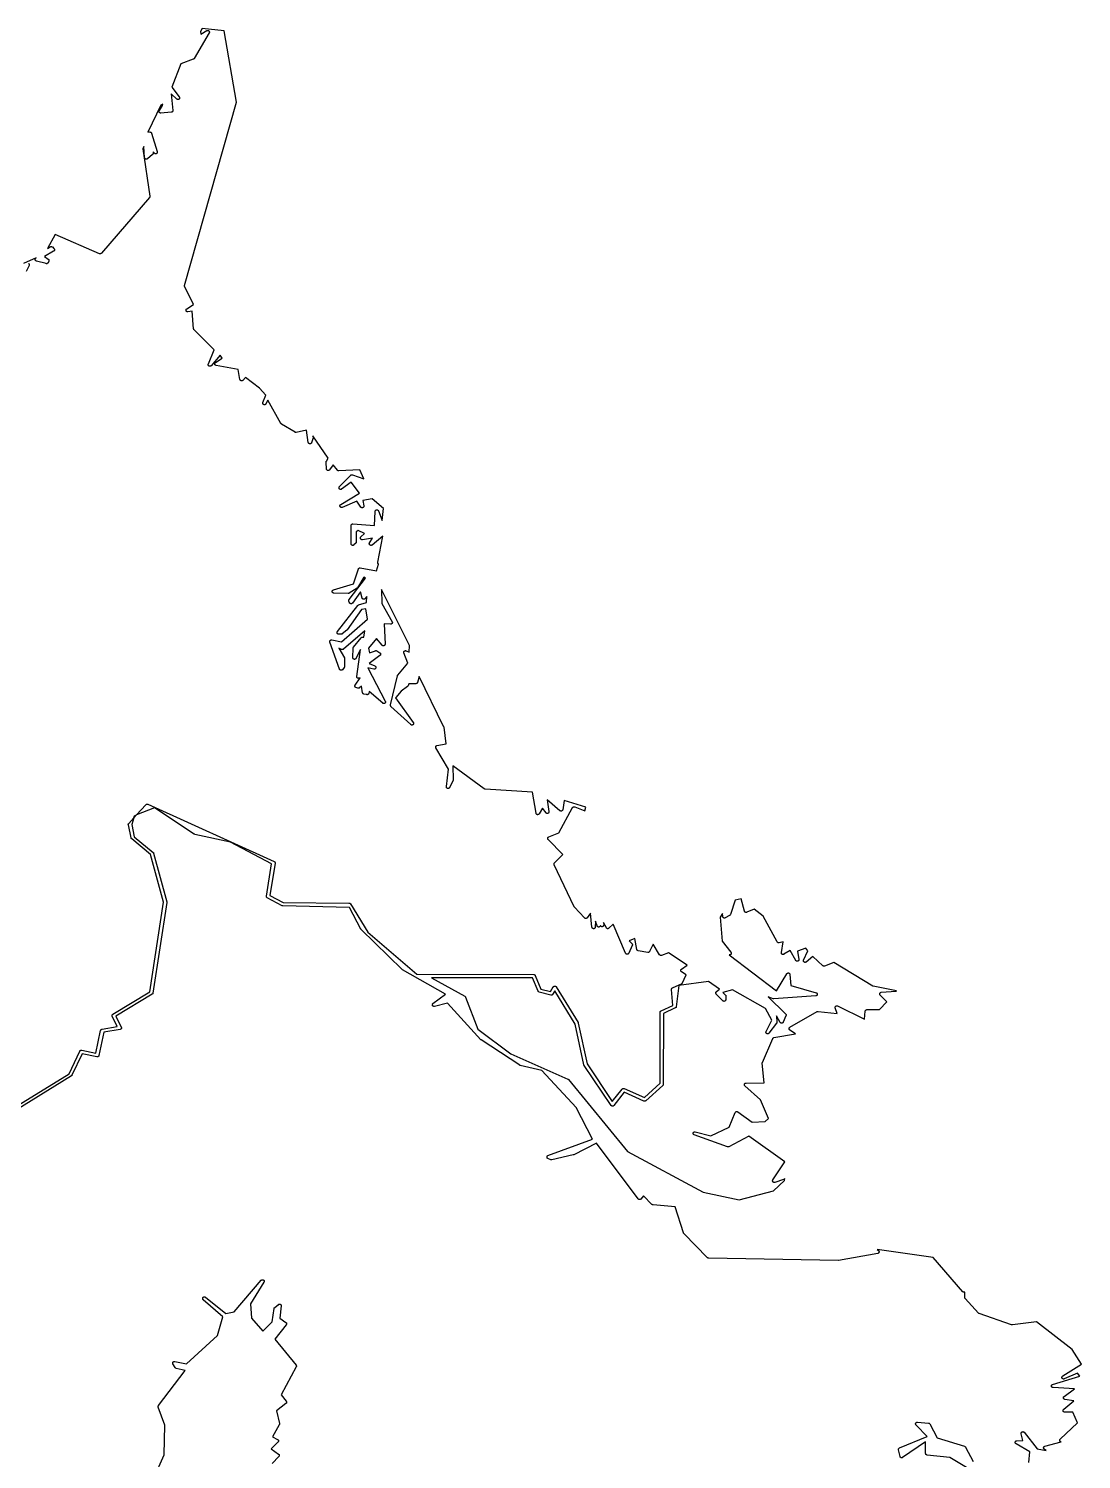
# Model space of a CAD drawing. Header units: metres. Extents: x 12 to 388, y 12 to 220.
# Drawn here: x 110.08 to 141.84, y 69.06 to 112.2 of the extents above; entities that cross this region are included whole.
import ezdxf

# ---------------------------------------------------------------- set-up
doc = ezdxf.new("R2010")
doc.units = ezdxf.units.M

msp = doc.modelspace()

# ---------------------------------------------------------------- linework, layer by layer
for points in [[(107.69, 78.46), (111.31, 80.69), (111.63, 81.37), (111.63, 81.38), (111.64, 81.39), (111.65, 81.39), (111.65, 81.4), (111.66, 81.4), (111.67, 81.4), (111.68, 81.4), (111.69, 81.4), (112.11, 81.31), (112.25, 81.99), (112.26, 82), (112.26, 82.01), (112.27, 82.01), (112.27, 82.02), (112.28, 82.02), (112.28, 82.03), (112.29, 82.03), (112.3, 82.03), (112.75, 82.11), (112.6, 82.42), (112.6, 82.43), (112.6, 82.44), (112.6, 82.45), (112.6, 82.46), (112.61, 82.47), (112.62, 82.48), (113.74, 83.16), (114.15, 85.86), (113.76, 87.3), (113.2, 87.77), (113.19, 87.77), (113.19, 87.78), (113.18, 87.78), (113.18, 87.79), (113.18, 87.8), (113.1, 88.19), (113.09, 88.19), (113.09, 88.2), (113.1, 88.21), (113.1, 88.22), (113.1, 88.23), (113.11, 88.23), (113.26, 88.4), (113.28, 88.46), (113.34, 88.49), (113.62, 88.8), (113.63, 88.81), (113.64, 88.82), (113.65, 88.82), (113.66, 88.82), (113.67, 88.82), (113.68, 88.82), (117.49, 87.09), (117.5, 87.09), (117.5, 87.08), (117.51, 87.08), (117.51, 87.07), (117.52, 87.06), (117.52, 87.05), (117.52, 87.04), (117.36, 86.06), (117.76, 85.85), (119.74, 85.83), (119.75, 85.83), (119.76, 85.83), (119.77, 85.83), (119.78, 85.82), (119.78, 85.81), (119.79, 85.81), (120.32, 84.96), (121.79, 83.69), (125.32, 83.68), (125.33, 83.68), (125.34, 83.68), (125.34, 83.67), (125.35, 83.67), (125.36, 83.66), (125.36, 83.65), (125.53, 83.24), (125.83, 83.17), (125.91, 83.31), (125.92, 83.31), (125.92, 83.32), (125.93, 83.32), (125.93, 83.33), (125.94, 83.33), (125.95, 83.33), (125.96, 83.33), (125.97, 83.33), (125.98, 83.33), (125.99, 83.33), (125.99, 83.32), (126, 83.31), (126.66, 82.23), (126.66, 82.22), (126.66, 82.21), (126.93, 80.99), (127.69, 79.85), (127.99, 80.22), (128, 80.23), (128.01, 80.24), (128.02, 80.24), (128.03, 80.24), (128.04, 80.24), (128.05, 80.24), (128.66, 79.97), (129.13, 80.4), (129.13, 82.53), (129.13, 82.54), (129.13, 82.55), (129.13, 82.56), (129.14, 82.56), (129.14, 82.57), (129.15, 82.57), (129.15, 82.58), (129.16, 82.58), (129.52, 82.75), (129.48, 83.23), (129.48, 83.24), (129.48, 83.25), (129.49, 83.26), (129.49, 83.27), (129.5, 83.27), (129.5, 83.28), (129.51, 83.28), (129.8, 83.41), (129.92, 83.67), (129.78, 83.76), (129.77, 83.77), (129.77, 83.78), (129.76, 83.78), (129.76, 83.79), (129.76, 83.8), (129.76, 83.81), (129.76, 83.82), (129.77, 83.82), (129.77, 83.83), (129.77, 83.84), (129.78, 83.84), (129.95, 83.96), (129.39, 84.33), (129.17, 84.25), (129.16, 84.25), (129.15, 84.25), (129.14, 84.25), (129.13, 84.26), (129.12, 84.26), (129.12, 84.27), (129.11, 84.27), (128.92, 84.59), (128.81, 84.37), (128.81, 84.36), (128.8, 84.36), (128.8, 84.35), (128.79, 84.35), (128.78, 84.34), (128.77, 84.34), (128.76, 84.34), (128.47, 84.39), (128.46, 84.39), (128.46, 84.4), (128.45, 84.4), (128.44, 84.4), (128.44, 84.41), (128.44, 84.42), (128.43, 84.42), (128.43, 84.43), (128.37, 84.77), (128.2, 84.7), (128.29, 84.6), (128.29, 84.59), (128.3, 84.58), (128.3, 84.57), (128.3, 84.56), (128.29, 84.55), (128.19, 84.32), (128.18, 84.31), (128.18, 84.3), (128.17, 84.3), (128.17, 84.29), (128.16, 84.29), (128.15, 84.29), (128.14, 84.29), (128.13, 84.29), (128.12, 84.29), (128.11, 84.29), (128.11, 84.3), (128.1, 84.3), (128.1, 84.31), (128.09, 84.32), (127.72, 85.2), (127.59, 85.08), (127.58, 85.07), (127.57, 85.07), (127.57, 85.06), (127.56, 85.06), (127.55, 85.06), (127.54, 85.06), (127.53, 85.07), (127.52, 85.07), (127.52, 85.08), (127.51, 85.08), (127.51, 85.09), (127.42, 85.25), (127.43, 85.18), (127.43, 85.17), (127.42, 85.16), (127.42, 85.15), (127.42, 85.14), (127.41, 85.14), (127.41, 85.13), (127.4, 85.13), (127.39, 85.13), (127.38, 85.12), (127.37, 85.12), (127.36, 85.12), (127.36, 85.13), (127.35, 85.13), (127.34, 85.14), (127.33, 85.15), (127.32, 85.15), (127.32, 85.14), (127.31, 85.13), (127.3, 85.12), (127.29, 85.12), (127.29, 85.11), (127.28, 85.11), (127.27, 85.11), (127.26, 85.12), (127.25, 85.12), (127.24, 85.12), (127.24, 85.13), (127.23, 85.14), (127.23, 85.15), (127.18, 85.29), (127.17, 85.11), (127.17, 85.1), (127.17, 85.09), (127.16, 85.08), (127.15, 85.07), (127.14, 85.07), (127.13, 85.06), (127.12, 85.06), (127.11, 85.06), (127.11, 85.07), (127.1, 85.07), (127.09, 85.07), (127.09, 85.08), (127.08, 85.09), (127.08, 85.1), (127.07, 85.11), (127.03, 85.53), (126.93, 85.39), (126.92, 85.38), (126.91, 85.38), (126.91, 85.37), (126.9, 85.37), (126.89, 85.37), (126.88, 85.37), (126.87, 85.37), (126.86, 85.38), (126.85, 85.39), (126.55, 85.71), (126.55, 85.72), (126.54, 85.72), (125.94, 86.99), (125.94, 87), (125.94, 87.01), (125.94, 87.02), (125.94, 87.03), (125.94, 87.04), (125.95, 87.04), (125.95, 87.05), (126.2, 87.3), (125.76, 87.75), (125.75, 87.75), (125.75, 87.76), (125.75, 87.77), (125.75, 87.78), (125.75, 87.79), (125.75, 87.8), (125.75, 87.81), (125.76, 87.81), (125.76, 87.82), (125.77, 87.82), (125.77, 87.83), (125.78, 87.83), (126.08, 87.95), (126.49, 88.72), (126.5, 88.72), (126.5, 88.73), (126.51, 88.73), (126.51, 88.74), (126.52, 88.74), (126.53, 88.74), (126.54, 88.74), (126.55, 88.74), (126.56, 88.74), (126.86, 88.61), (126.89, 88.73), (126.24, 88.93), (126.2, 88.64), (126.19, 88.63), (126.19, 88.62), (126.18, 88.62), (126.18, 88.61), (126.17, 88.61), (126.16, 88.6), (126.15, 88.6), (126.14, 88.6), (126.13, 88.6), (126.13, 88.61), (126.12, 88.61), (126.11, 88.61), (125.72, 88.95), (125.78, 88.59), (125.78, 88.58), (125.78, 88.57), (125.78, 88.56), (125.77, 88.56), (125.77, 88.55), (125.77, 88.54), (125.76, 88.54), (125.75, 88.53), (125.74, 88.53), (125.73, 88.53), (125.72, 88.53), (125.71, 88.53), (125.7, 88.53), (125.7, 88.54), (125.69, 88.54), (125.69, 88.55), (125.58, 88.7), (125.48, 88.52), (125.47, 88.51), (125.46, 88.5), (125.45, 88.5), (125.44, 88.5), (125.44, 88.49), (125.43, 88.49), (125.42, 88.5), (125.41, 88.5), (125.4, 88.51), (125.39, 88.52), (125.39, 88.53), (125.39, 88.54), (125.28, 89.18), (123.85, 89.27), (123.84, 89.27), (123.83, 89.27), (123.83, 89.28), (123.82, 89.28), (122.88, 89.97), (122.89, 89.55), (122.89, 89.54), (122.89, 89.53), (122.78, 89.32), (122.78, 89.31), (122.77, 89.31), (122.77, 89.3), (122.76, 89.3), (122.76, 89.29), (122.75, 89.29), (122.74, 89.29), (122.73, 89.29), (122.72, 89.29), (122.71, 89.3), (122.7, 89.3), (122.7, 89.31), (122.69, 89.31), (122.69, 89.32), (122.69, 89.33), (122.69, 89.34), (122.69, 89.35), (122.75, 89.87), (122.37, 90.51), (122.37, 90.52), (122.37, 90.53), (122.37, 90.54), (122.37, 90.55), (122.37, 90.56), (122.38, 90.56), (122.38, 90.57), (122.39, 90.57), (122.39, 90.58), (122.4, 90.58), (122.68, 90.64), (122.62, 91.14), (122.61, 91.15), (122.61, 91.16), (122.6, 91.16), (121.86, 92.67), (121.81, 92.48), (121.81, 92.47), (121.8, 92.46), (121.79, 92.45), (121.78, 92.45), (121.77, 92.45), (121.77, 92.44), (121.55, 92.44), (121.53, 92.38), (121.52, 92.37), (121.51, 92.36), (121.32, 92.22), (121.16, 92.03), (121.15, 92.02), (121.68, 91.28), (121.69, 91.28), (121.69, 91.27), (121.69, 91.26), (121.69, 91.25), (121.69, 91.24), (121.69, 91.23), (121.68, 91.23), (121.68, 91.22), (121.68, 91.21), (121.67, 91.21), (121.66, 91.21), (121.65, 91.2), (121.64, 91.2), (121.63, 91.2), (121.62, 91.21), (121.61, 91.21), (121.61, 91.22), (121.01, 91.76), (121.01, 91.77), (121, 91.78), (121, 91.79), (121, 91.8), (121, 91.81), (121.21, 92.69), (121.21, 92.7), (121.21, 92.71), (121.22, 92.71), (121.52, 93.07), (121.4, 93.38), (121.4, 93.39), (121.4, 93.4), (121.4, 93.41), (121.4, 93.42), (121.41, 93.42), (121.41, 93.43), (121.42, 93.43), (121.42, 93.44), (121.43, 93.44), (121.44, 93.44), (121.44, 93.45), (121.45, 93.45), (121.46, 93.44), (121.47, 93.44), (121.56, 93.4), (121.57, 93.6), (120.73, 95.29), (120.74, 94.87), (121.05, 94.31), (121.05, 94.3), (121.06, 94.3), (121.06, 94.29), (121.05, 94.28), (121.05, 94.27), (121.05, 94.26), (121.04, 94.26), (121.04, 94.25), (121.03, 94.25), (121.02, 94.24), (121.01, 94.24), (121, 94.24), (120.81, 94.25), (120.84, 93.64), (120.84, 93.63), (120.83, 93.63), (120.83, 93.62), (120.83, 93.61), (120.82, 93.61), (120.82, 93.6), (120.81, 93.6), (120.81, 93.59), (120.8, 93.59), (120.79, 93.59), (120.78, 93.59), (120.77, 93.59), (120.76, 93.59), (120.76, 93.6), (120.75, 93.6), (120.75, 93.61), (120.58, 93.81), (120.34, 93.52), (120.37, 93.38), (120.55, 93.44), (120.55, 93.45), (120.56, 93.45), (120.57, 93.45), (120.58, 93.45), (120.58, 93.44), (120.59, 93.44), (120.68, 93.38), (120.69, 93.38), (120.69, 93.37), (120.7, 93.37), (120.7, 93.36), (120.7, 93.35), (120.7, 93.34), (120.7, 93.33), (120.7, 93.32), (120.7, 93.31), (120.69, 93.31), (120.69, 93.3), (120.68, 93.3), (120.36, 93.06), (120.53, 92.99), (120.54, 92.98), (120.55, 92.98), (120.55, 92.97), (120.56, 92.96), (120.56, 92.95), (120.56, 92.94), (120.56, 92.93), (120.56, 92.92), (120.55, 92.91), (120.54, 92.9), (120.53, 92.89), (120.52, 92.89), (120.51, 92.89), (120.5, 92.89), (120.32, 92.93), (120.84, 91.92), (120.84, 91.91), (120.85, 91.91), (120.85, 91.9), (120.85, 91.89), (120.85, 91.88), (120.84, 91.88), (120.84, 91.87), (120.84, 91.86), (120.83, 91.86), (120.82, 91.85), (120.81, 91.85), (120.8, 91.85), (120.79, 91.85), (120.78, 91.85), (120.77, 91.85), (120.77, 91.86), (120.36, 92.21), (120.35, 92.15), (120.34, 92.15), (120.34, 92.14), (120.34, 92.13), (120.33, 92.13), (120.33, 92.12), (120.32, 92.12), (120.31, 92.12), (120.3, 92.11), (120.29, 92.11), (120.29, 92.12), (120.19, 92.13), (120.18, 92.13), (120.18, 92.14), (120.17, 92.14), (120.17, 92.15), (120.16, 92.15), (120.16, 92.16), (120.15, 92.17), (120.12, 92.37), (120.06, 92.32), (120.05, 92.31), (120.04, 92.31), (120.03, 92.31), (120.02, 92.31), (120.01, 92.31), (119.95, 92.33), (119.94, 92.33), (119.94, 92.34), (119.93, 92.34), (119.93, 92.35), (119.93, 92.36), (119.92, 92.36), (119.92, 92.37), (119.92, 92.38), (119.92, 92.39), (119.93, 92.4), (120.08, 92.63), (120.04, 92.62), (120.04, 92.61), (120.03, 92.61), (120.02, 92.61), (120.01, 92.62), (120, 92.62), (119.99, 92.63), (119.98, 92.64), (119.98, 92.65), (119.98, 92.66), (119.98, 92.67), (120.09, 93.48), (119.95, 93.21), (119.95, 93.2), (119.94, 93.2), (119.94, 93.19), (119.93, 93.19), (119.92, 93.19), (119.92, 93.18), (119.91, 93.18), (119.9, 93.18), (119.9, 93.19), (119.89, 93.19), (119.88, 93.19), (119.88, 93.2), (119.87, 93.2), (119.87, 93.21), (119.86, 93.22), (119.86, 93.23), (119.86, 93.24), (119.87, 93.52), (119.87, 93.53), (119.87, 93.54), (119.88, 93.55), (120.11, 93.83), (120.12, 93.84), (120.13, 93.85), (120.14, 93.85), (120.15, 93.85), (120.16, 93.85), (120.19, 93.85), (120.22, 94.04), (119.58, 93.49), (119.57, 93.48), (119.56, 93.48), (119.55, 93.48), (119.54, 93.48), (119.53, 93.48), (119.52, 93.48), (119.44, 93.52), (119.61, 93.23), (119.61, 93.22), (119.61, 93.21), (119.61, 92.97), (119.61, 92.96), (119.61, 92.95), (119.6, 92.95), (119.6, 92.94), (119.55, 92.87), (119.54, 92.87), (119.54, 92.86), (119.53, 92.86), (119.52, 92.86), (119.51, 92.86), (119.5, 92.86), (119.49, 92.86), (119.48, 92.86), (119.48, 92.87), (119.47, 92.87), (119.47, 92.88), (119.46, 92.88), (119.46, 92.89), (119.17, 93.7), (119.17, 93.71), (119.17, 93.72), (119.17, 93.73), (119.17, 93.74), (119.18, 93.75), (119.19, 93.76), (119.2, 93.76), (119.2, 93.77), (119.21, 93.77), (119.22, 93.77), (119.23, 93.77), (119.52, 93.71), (120.31, 94.39), (120.26, 94.71), (120.12, 94.69), (119.69, 94.07), (119.68, 94.06), (119.54, 93.95), (119.54, 93.94), (119.53, 93.94), (119.52, 93.94), (119.51, 93.94), (119.44, 93.94), (119.43, 93.94), (119.42, 93.94), (119.41, 93.94), (119.41, 93.95), (119.4, 93.95), (119.4, 93.96), (119.39, 93.96), (119.39, 93.97), (119.39, 93.98), (119.39, 93.99), (119.39, 94), (119.39, 94.01), (119.4, 94.01), (119.4, 94.02), (120.01, 94.81), (120.01, 94.82), (120.02, 94.82), (120.03, 94.82), (120.03, 94.83), (120.28, 94.9), (120.29, 95.08), (120.22, 95.01), (120.22, 95), (120.21, 95), (120.2, 95), (120.19, 95), (120.18, 95), (120.17, 95), (120.16, 95), (120.16, 95.01), (120.15, 95.01), (120.15, 95.02), (120.14, 95.02), (120.14, 95.03), (120.09, 95.22), (119.85, 94.88), (119.84, 94.88), (119.84, 94.87), (119.83, 94.87), (119.82, 94.86), (119.81, 94.86), (119.8, 94.86), (119.79, 94.86), (119.79, 94.87), (119.78, 94.87), (119.77, 94.87), (119.77, 94.88), (119.76, 94.88), (119.76, 94.89), (119.74, 94.94), (119.74, 94.95), (119.74, 94.96), (119.74, 94.97), (119.74, 94.98), (119.75, 94.98), (119.75, 94.99), (120.25, 95.63), (120.19, 95.66), (120, 95.34), (119.99, 95.33), (119.75, 95.18), (119.74, 95.17), (119.73, 95.17), (119.72, 95.17), (119.29, 95.18), (119.28, 95.18), (119.27, 95.18), (119.27, 95.19), (119.26, 95.19), (119.26, 95.2), (119.25, 95.2), (119.25, 95.21), (119.24, 95.21), (119.24, 95.22), (119.24, 95.23), (119.24, 95.24), (119.24, 95.25), (119.25, 95.25), (119.25, 95.26), (119.26, 95.27), (119.27, 95.27), (119.27, 95.28), (119.28, 95.28), (119.88, 95.46), (120.03, 95.91), (120.03, 95.92), (120.04, 95.92), (120.04, 95.93), (120.05, 95.93), (120.06, 95.94), (120.07, 95.94), (120.08, 95.94), (120.58, 95.85), (120.64, 96.05), (120.64, 96.06), (120.63, 96.06), (120.63, 96.07), (120.62, 96.07), (120.62, 96.08), (120.62, 96.09), (120.62, 96.1), (120.62, 96.11), (120.77, 96.9), (120.45, 96.63), (120.44, 96.63), (120.43, 96.63), (120.43, 96.62), (120.42, 96.62), (120.41, 96.62), (120.4, 96.62), (120.4, 96.63), (120.39, 96.63), (120.38, 96.64), (120.37, 96.64), (120.37, 96.65), (120.37, 96.66), (120.37, 96.67), (120.36, 96.67), (120.36, 96.68), (120.37, 96.68), (120.37, 96.69), (120.37, 96.7), (120.46, 96.84), (120.15, 96.79), (120.14, 96.79), (120.13, 96.79), (120.12, 96.79), (120.12, 96.8), (120.11, 96.8), (120.1, 96.81), (120.09, 96.82), (120.09, 96.83), (120.09, 96.84), (120.09, 96.85), (120.09, 96.86), (120.09, 96.87), (120.1, 96.87), (120.1, 96.88), (120.21, 96.98), (120.02, 97.07), (119.96, 97.03), (119.96, 96.72), (119.96, 96.71), (119.96, 96.7), (119.95, 96.7), (119.95, 96.69), (119.89, 96.64), (119.89, 96.63), (119.88, 96.63), (119.87, 96.62), (119.86, 96.62), (119.85, 96.62), (119.84, 96.63), (119.83, 96.63), (119.82, 96.64), (119.82, 96.65), (119.81, 96.65), (119.81, 96.66), (119.81, 96.67), (119.81, 97.22), (119.81, 97.23), (119.81, 97.24), (119.82, 97.24), (119.82, 97.25), (119.83, 97.26), (119.84, 97.26), (119.84, 97.27), (119.85, 97.27), (119.86, 97.27), (120.52, 97.22), (120.54, 97.64), (120.54, 97.65), (120.54, 97.66), (120.55, 97.67), (120.56, 97.68), (120.57, 97.69), (120.58, 97.69), (120.59, 97.69), (120.6, 97.69), (120.61, 97.69), (120.62, 97.68), (120.63, 97.68), (120.63, 97.67), (120.63, 97.66), (120.64, 97.66), (120.75, 97.37), (120.79, 97.73), (120.45, 98.02), (120.16, 97.97), (120.19, 97.81), (120.19, 97.8), (120.19, 97.79), (120.19, 97.78), (120.18, 97.78), (120.18, 97.77), (120.17, 97.76), (120.16, 97.76), (120.16, 97.75), (120.15, 97.75), (120.14, 97.75), (120.13, 97.75), (120.12, 97.75), (120.12, 97.76), (120.11, 97.76), (120.1, 97.76), (120.1, 97.77), (119.98, 97.95), (119.54, 97.76), (119.53, 97.76), (119.52, 97.76), (119.51, 97.76), (119.5, 97.76), (119.5, 97.77), (119.49, 97.77), (119.49, 97.78), (119.48, 97.78), (119.48, 97.79), (119.47, 97.8), (119.47, 97.81), (119.47, 97.82), (119.48, 97.82), (119.48, 97.83), (119.48, 97.84), (119.49, 97.84), (119.49, 97.85), (119.5, 97.85), (120.06, 98.19), (119.81, 98.52), (119.52, 98.31), (119.51, 98.3), (119.5, 98.3), (119.49, 98.3), (119.48, 98.3), (119.47, 98.31), (119.46, 98.31), (119.46, 98.32), (119.45, 98.32), (119.45, 98.33), (119.45, 98.34), (119.45, 98.35), (119.45, 98.36), (119.45, 98.37), (119.45, 98.38), (119.46, 98.38), (119.46, 98.39), (119.8, 98.74), (119.8, 98.75), (119.81, 98.75), (119.82, 98.75), (119.83, 98.75), (119.84, 98.75), (119.85, 98.75), (120.19, 98.63), (120.07, 98.9), (119.44, 98.87), (119.43, 98.87), (119.42, 98.87), (119.41, 98.87), (119.41, 98.88), (119.4, 98.88), (119.4, 98.89), (119.27, 99.05), (119.16, 98.9), (119.16, 98.89), (119.15, 98.89), (119.14, 98.88), (119.13, 98.88), (119.12, 98.88), (119.11, 98.88), (119.1, 98.88), (119.09, 98.89), (119.08, 98.9), (119.08, 98.91), (119.07, 98.91), (119.07, 98.92), (119.06, 99.13), (119.06, 99.14), (119.06, 99.15), (119.06, 99.16), (119.07, 99.16), (119.12, 99.25), (118.66, 99.92), (118.67, 99.85), (118.66, 99.84), (118.66, 99.83), (118.62, 99.71), (118.62, 99.7), (118.61, 99.7), (118.61, 99.69), (118.6, 99.69), (118.59, 99.68), (118.58, 99.68), (118.57, 99.68), (118.56, 99.68), (118.55, 99.68), (118.55, 99.69), (118.54, 99.69), (118.54, 99.7), (118.53, 99.7), (118.53, 99.71), (118.52, 99.72), (118.47, 100.09), (118.15, 100.02), (118.14, 100.02), (118.13, 100.02), (118.12, 100.02), (118.12, 100.03), (117.71, 100.27), (117.71, 100.28), (117.7, 100.28), (117.7, 100.29), (117.69, 100.29), (117.3, 101), (117.24, 100.89), (117.24, 100.88), (117.23, 100.87), (117.22, 100.87), (117.22, 100.86), (117.21, 100.86), (117.2, 100.86), (117.19, 100.86), (117.18, 100.86), (117.18, 100.87), (117.17, 100.87), (117.16, 100.87), (117.16, 100.88), (117.16, 100.89), (117.15, 100.89), (117.15, 100.9), (117.15, 100.91), (117.15, 100.92), (117.15, 100.93), (117.24, 101.15), (117.05, 101.36), (116.63, 101.68), (116.54, 101.59), (116.53, 101.59), (116.53, 101.58), (116.52, 101.58), (116.51, 101.58), (116.5, 101.58), (116.49, 101.58), (116.48, 101.58), (116.48, 101.59), (116.47, 101.59), (116.46, 101.6), (116.46, 101.61), (116.45, 101.62), (116.4, 101.92), (115.74, 102.04), (115.73, 102.04), (115.73, 102.05), (115.72, 102.05), (115.71, 102.05), (115.71, 102.06), (115.7, 102.06), (115.7, 102.07), (115.7, 102.08), (115.7, 102.09), (115.7, 102.1), (115.7, 102.11), (115.7, 102.12), (115.71, 102.12), (115.71, 102.13), (115.72, 102.13), (115.92, 102.26), (115.86, 102.35), (115.59, 102.03), (115.58, 102.03), (115.58, 102.02), (115.57, 102.02), (115.56, 102.02), (115.55, 102.02), (115.54, 102.02), (115.53, 102.02), (115.52, 102.02), (115.52, 102.03), (115.51, 102.03), (115.51, 102.04), (115.51, 102.05), (115.5, 102.05), (115.5, 102.06), (115.5, 102.07), (115.5, 102.08), (115.51, 102.09), (115.68, 102.51), (115.08, 103.12), (115.07, 103.12), (115.07, 103.13), (115.07, 103.14), (115.06, 103.15), (115.02, 103.68), (114.89, 103.66), (114.88, 103.66), (114.87, 103.66), (114.86, 103.66), (114.86, 103.67), (114.85, 103.67), (114.85, 103.68), (114.84, 103.68), (114.84, 103.69), (114.84, 103.7), (114.84, 103.71), (114.84, 103.72), (114.84, 103.73), (114.84, 103.74), (114.85, 103.74), (114.85, 103.75), (114.86, 103.75), (115.06, 103.88), (114.8, 104.41), (114.8, 104.42), (114.79, 104.42), (114.79, 104.43), (114.79, 104.44), (114.79, 104.45), (116.35, 109.98), (115.98, 112.13), (115.32, 112.2), (115.27, 112.11), (115.28, 112.04), (115.28, 112.03), (115.46, 112.14), (115.47, 112.14), (115.48, 112.14), (115.49, 112.14), (115.5, 112.14), (115.51, 112.14), (115.52, 112.13), (115.53, 112.12), (115.53, 112.11), (115.54, 112.1), (115.54, 112.09), (115.54, 112.08), (115.53, 112.08), (115.53, 112.07), (115.08, 111.3), (115.08, 111.29), (115.07, 111.29), (115.07, 111.28), (115.06, 111.28), (115.05, 111.28), (114.67, 111.14), (114.4, 110.43), (114.62, 110.14), (114.63, 110.13), (114.63, 110.12), (114.63, 110.11), (114.63, 110.1), (114.63, 110.09), (114.63, 110.08), (114.62, 110.07), (114.61, 110.07), (114.61, 110.06), (114.6, 110.06), (114.59, 110.06), (114.58, 110.06), (114.57, 110.06), (114.56, 110.06), (114.56, 110.07), (114.55, 110.07), (114.38, 110.23), (114.43, 109.73), (114.43, 109.72), (114.43, 109.71), (114.42, 109.71), (114.42, 109.7), (114.42, 109.69), (114.41, 109.69), (114.41, 109.68), (114.4, 109.68), (114.39, 109.68), (114.38, 109.68), (114.07, 109.65), (114.06, 109.65), (114.05, 109.65), (114.05, 109.66), (114.04, 109.66), (114.03, 109.66), (114.03, 109.67), (114.03, 109.68), (114.02, 109.68), (114.02, 109.69), (114.02, 109.7), (114.02, 109.71), (114.02, 109.72), (114.03, 109.72), (114.03, 109.73), (114.12, 109.88), (114.13, 109.92), (114.07, 109.89), (113.68, 109.08), (113.73, 109.09), (113.74, 109.09), (113.75, 109.09), (113.75, 109.08), (113.76, 109.08), (113.77, 109.08), (113.78, 109.07), (113.78, 109.06), (113.79, 109.06), (113.79, 109.05), (113.96, 108.49), (113.96, 108.48), (113.96, 108.47), (113.96, 108.46), (113.96, 108.45), (113.96, 108.44), (113.95, 108.44), (113.95, 108.43), (113.94, 108.43), (113.93, 108.42), (113.92, 108.42), (113.91, 108.42), (113.9, 108.42), (113.89, 108.43), (113.88, 108.43), (113.88, 108.44), (113.84, 108.48), (113.84, 108.43), (113.84, 108.42), (113.83, 108.41), (113.83, 108.4), (113.82, 108.4), (113.67, 108.27), (113.66, 108.27), (113.66, 108.26), (113.65, 108.26), (113.64, 108.26), (113.63, 108.26), (113.62, 108.26), (113.61, 108.26), (113.61, 108.27), (113.6, 108.27), (113.59, 108.28), (113.59, 108.29), (113.58, 108.3), (113.56, 108.65), (113.53, 108.58), (113.74, 107.15), (113.74, 107.14), (113.74, 107.13), (113.74, 107.12), (113.73, 107.11), (112.28, 105.43), (112.28, 105.42), (112.27, 105.42), (112.26, 105.42), (112.26, 105.41), (112.25, 105.41), (112.24, 105.41), (112.23, 105.41), (112.22, 105.41), (110.88, 105.99), (110.65, 105.57), (110.73, 105.62), (110.74, 105.62), (110.74, 105.63), (110.75, 105.63), (110.76, 105.63), (110.77, 105.63), (110.78, 105.63), (110.78, 105.62), (110.79, 105.62), (110.8, 105.62), (110.84, 105.57), (110.85, 105.56), (110.86, 105.55), (110.86, 105.54), (110.86, 105.53), (110.86, 105.52), (110.86, 105.51), (110.85, 105.51), (110.85, 105.5), (110.84, 105.49), (110.83, 105.49), (110.56, 105.33), (110.67, 105.25), (110.68, 105.25), (110.68, 105.24), (110.69, 105.24), (110.69, 105.23), (110.69, 105.22), (110.69, 105.21), (110.69, 105.2), (110.69, 105.19), (110.67, 105.14), (110.66, 105.14), (110.66, 105.13), (110.65, 105.13), (110.65, 105.12), (110.64, 105.12), (110.63, 105.11), (110.62, 105.11), (110.61, 105.11), (110.61, 105.12), (110.32, 105.19), (110.31, 105.19), (110.31, 105.2), (110.3, 105.2), (110.3, 105.21), (110.29, 105.21), (110.29, 105.22), (110.28, 105.22), (110.28, 105.23), (110.28, 105.24), (110.28, 105.25), (110.28, 105.26), (110.29, 105.26), (110.29, 105.27), (110.31, 105.29), (109.93, 105.12)], [(110.08, 105.12), (110.09, 105.12), (110.09, 105.11), (110.1, 105.11), (110.1, 105.1), (110.1, 105.09), (110.11, 105.08), (110.1, 105.08), (110.1, 105.07), (110.1, 105.06), (110.01, 104.88)], [(140.25, 68.97), (140.28, 69.29), (139.87, 69.53), (139.86, 69.53), (139.86, 69.54), (139.85, 69.54), (139.85, 69.55), (139.85, 69.56), (139.84, 69.56), (139.84, 69.57), (139.84, 69.58), (139.84, 69.59), (139.85, 69.59), (139.85, 69.6), (139.86, 69.61), (139.86, 69.62), (139.87, 69.62), (139.88, 69.62), (139.89, 69.62), (140.07, 69.63), (140.02, 69.83), (140.02, 69.84), (140.02, 69.85), (140.02, 69.86), (140.03, 69.86), (140.03, 69.87), (140.03, 69.88), (140.04, 69.88), (140.04, 69.89), (140.05, 69.89), (140.06, 69.89), (140.07, 69.89), (140.07, 69.9), (140.08, 69.9), (140.08, 69.89), (140.09, 69.89), (140.1, 69.89), (140.1, 69.88), (140.11, 69.88), (140.51, 69.38), (140.78, 69.33), (140.72, 69.37), (140.71, 69.38), (140.71, 69.39), (140.7, 69.4), (140.7, 69.41), (140.7, 69.42), (140.71, 69.43), (140.71, 69.44), (140.72, 69.45), (140.73, 69.45), (140.73, 69.46), (140.74, 69.46), (141.23, 69.59), (141.22, 69.59), (141.21, 69.59), (141.21, 69.6), (141.2, 69.6), (141.2, 69.61), (141.19, 69.61), (141.19, 69.62), (141.19, 69.63), (141.19, 69.64), (141.19, 69.65), (141.19, 69.66), (141.2, 69.67), (141.72, 70.16), (141.58, 70.48), (141.34, 70.48), (141.33, 70.48), (141.32, 70.48), (141.31, 70.49), (141.3, 70.49), (141.3, 70.5), (141.29, 70.5), (141.29, 70.51), (141.29, 70.52), (141.29, 70.53), (141.29, 70.54), (141.29, 70.55), (141.3, 70.55), (141.3, 70.56), (141.31, 70.57), (141.61, 70.83), (141.34, 70.87), (141.33, 70.88), (141.32, 70.88), (141.31, 70.89), (141.3, 70.9), (141.3, 70.91), (141.3, 70.92), (141.3, 70.93), (141.3, 70.94), (141.3, 70.95), (141.31, 70.95), (141.31, 70.96), (141.32, 70.96), (141.63, 71.19), (140.99, 71.23), (140.98, 71.23), (140.97, 71.23), (140.96, 71.23), (140.96, 71.24), (140.95, 71.24), (140.95, 71.25), (140.94, 71.25), (140.94, 71.26), (140.94, 71.27), (140.94, 71.28), (140.94, 71.29), (140.94, 71.3), (140.95, 71.3), (140.95, 71.31), (140.96, 71.31), (140.96, 71.32), (140.97, 71.32), (141.79, 71.57), (141.72, 71.66), (141.32, 71.49), (141.31, 71.48), (141.3, 71.48), (141.29, 71.48), (141.29, 71.49), (141.28, 71.49), (141.27, 71.49), (141.27, 71.5), (141.26, 71.5), (141.26, 71.51), (141.26, 71.52), (141.25, 71.52), (141.25, 71.53), (141.25, 71.54), (141.26, 71.55), (141.26, 71.56), (141.27, 71.57), (141.28, 71.58), (141.84, 71.93), (141.56, 72.37), (140.49, 73.21), (139.76, 73.12), (139.75, 73.12), (139.74, 73.12), (139.73, 73.12), (138.76, 73.46), (138.75, 73.46), (138.74, 73.47), (138.33, 73.91), (138.33, 73.92), (138.32, 73.92), (138.32, 73.93), (138.32, 73.94), (138.32, 74.1), (138.31, 74.1), (138.3, 74.1), (138.29, 74.1), (138.28, 74.1), (138.27, 74.1), (138.27, 74.11), (138.26, 74.11), (137.37, 75.15), (135.68, 75.39), (135.72, 75.36), (135.73, 75.35), (135.73, 75.34), (135.73, 75.33), (135.74, 75.33), (135.74, 75.32), (135.74, 75.31), (135.73, 75.3), (135.73, 75.29), (135.72, 75.28), (135.71, 75.28), (135.71, 75.27), (135.7, 75.27), (134.51, 75.06), (134.5, 75.06), (130.6, 75.13), (130.59, 75.13), (130.58, 75.13), (130.57, 75.13), (130.57, 75.14), (130.56, 75.14), (129.85, 75.87), (129.85, 75.88), (129.84, 75.88), (129.84, 75.89), (129.59, 76.67), (128.92, 76.74), (128.91, 76.74), (128.9, 76.74), (128.89, 76.75), (128.88, 76.75), (128.63, 77.01), (128.55, 76.91), (128.54, 76.91), (128.54, 76.9), (128.53, 76.9), (128.52, 76.9), (128.51, 76.9), (128.5, 76.9), (128.49, 76.9), (128.48, 76.91), (128.47, 76.92), (127.21, 78.59), (126.53, 78.24), (126.52, 78.24), (126.51, 78.24), (125.87, 78.09), (125.86, 78.09), (125.85, 78.09), (125.84, 78.09), (125.75, 78.13), (125.74, 78.13), (125.74, 78.14), (125.73, 78.14), (125.73, 78.15), (125.72, 78.16), (125.72, 78.17), (125.72, 78.18), (125.72, 78.19), (125.73, 78.19), (125.73, 78.2), (125.73, 78.21), (125.74, 78.21), (125.75, 78.22), (127.09, 78.72), (126.6, 79.67), (125.56, 80.79), (124.91, 80.94), (124.9, 80.94), (124.9, 80.95), (123.73, 81.71), (123.72, 81.71), (122.72, 82.82), (122.33, 82.72), (122.32, 82.72), (122.31, 82.72), (122.3, 82.72), (122.3, 82.73), (122.29, 82.73), (122.28, 82.73), (122.28, 82.74), (122.27, 82.74), (122.27, 82.75), (122.27, 82.76), (122.26, 82.77), (122.27, 82.78), (122.27, 82.79), (122.27, 82.8), (122.28, 82.81), (122.66, 83.09), (121.36, 83.82), (121.35, 83.83), (120.11, 85.04), (120.11, 85.05), (120.1, 85.05), (119.76, 85.7), (117.75, 85.75), (117.74, 85.75), (117.73, 85.75), (117.28, 85.99), (117.27, 86), (117.26, 86.01), (117.26, 86.02), (117.26, 86.03), (117.26, 86.04), (117.41, 87.02), (116.17, 87.67), (115.1, 87.9), (115.1, 87.91), (115.09, 87.91), (115.08, 87.91), (113.88, 88.71), (113.34, 88.49), (113.26, 88.4), (113.2, 88.2), (113.27, 87.83), (113.84, 87.36), (113.85, 87.36), (113.85, 87.35), (113.85, 87.34), (114.25, 85.87), (114.25, 85.86), (114.25, 85.85), (113.83, 83.12), (113.83, 83.11), (113.83, 83.1), (113.83, 83.1), (113.82, 83.1), (113.82, 83.09), (113.81, 83.09), (112.71, 82.42), (112.87, 82.09), (112.88, 82.08), (112.88, 82.07), (112.88, 82.06), (112.88, 82.05), (112.87, 82.05), (112.87, 82.04), (112.86, 82.03), (112.85, 82.03), (112.85, 82.02), (112.84, 82.02), (112.35, 81.94), (112.2, 81.24), (112.2, 81.23), (112.2, 81.22), (112.19, 81.22), (112.19, 81.21), (112.18, 81.21), (112.17, 81.2), (112.16, 81.2), (112.15, 81.2), (112.14, 81.2), (111.7, 81.29), (111.39, 80.64), (111.39, 80.63), (111.39, 80.62), (111.38, 80.62), (107.72, 78.36)], [(113.86, 68.49), (114.17, 69.2), (114.19, 70.09), (113.99, 70.63), (113.99, 70.64), (113.99, 70.65), (113.99, 70.66), (114, 70.67), (114, 70.68), (114.81, 71.74), (114.53, 71.8), (114.52, 71.81), (114.51, 71.81), (114.51, 71.82), (114.5, 71.82), (114.5, 71.83), (114.43, 71.94), (114.43, 71.95), (114.43, 71.96), (114.43, 71.97), (114.43, 71.98), (114.43, 71.99), (114.44, 71.99), (114.44, 72), (114.45, 72), (114.45, 72.01), (114.46, 72.01), (114.47, 72.01), (114.48, 72.01), (114.49, 72.01), (114.85, 71.94), (115.78, 72.8), (115.94, 73.36), (115.35, 73.87), (115.35, 73.88), (115.34, 73.88), (115.34, 73.89), (115.34, 73.9), (115.34, 73.91), (115.34, 73.92), (115.34, 73.93), (115.34, 73.94), (115.35, 73.94), (115.35, 73.95), (115.36, 73.95), (115.36, 73.96), (115.37, 73.96), (115.38, 73.96), (115.39, 73.96), (115.4, 73.96), (115.41, 73.96), (115.41, 73.95), (115.42, 73.95), (116.03, 73.46), (116.28, 73.51), (117.1, 74.46), (117.11, 74.46), (117.11, 74.47), (117.12, 74.47), (117.13, 74.47), (117.14, 74.47), (117.15, 74.47), (117.16, 74.47), (117.17, 74.47), (117.17, 74.46), (117.18, 74.46), (117.18, 74.45), (117.19, 74.45), (117.19, 74.44), (117.19, 74.43), (117.19, 74.42), (117.19, 74.41), (117.18, 74.4), (116.78, 73.75), (116.81, 73.32), (117.15, 72.93), (117.43, 73.21), (117.49, 73.61), (117.49, 73.62), (117.49, 73.63), (117.5, 73.63), (117.5, 73.64), (117.51, 73.64), (117.62, 73.73), (117.62, 73.74), (117.63, 73.74), (117.64, 73.74), (117.65, 73.74), (117.66, 73.74), (117.67, 73.74), (117.68, 73.74), (117.68, 73.73), (117.69, 73.73), (117.69, 73.72), (117.69, 73.71), (117.7, 73.71), (117.7, 73.7), (117.7, 73.69), (117.66, 73.32), (117.84, 73.19), (117.85, 73.19), (117.85, 73.18), (117.86, 73.18), (117.86, 73.17), (117.86, 73.16), (117.86, 73.15), (117.86, 73.14), (117.86, 73.13), (117.85, 73.12), (117.51, 72.68), (118.15, 71.9), (118.15, 71.89), (118.15, 71.88), (118.16, 71.88), (118.16, 71.87), (118.16, 71.86), (118.15, 71.86), (118.15, 71.85), (117.7, 71.01), (117.85, 70.82), (117.86, 70.81), (117.86, 70.8), (117.86, 70.79), (117.86, 70.78), (117.86, 70.77), (117.86, 70.76), (117.85, 70.76), (117.85, 70.75), (117.84, 70.75), (117.56, 70.52), (117.65, 70.14), (117.65, 70.13), (117.65, 70.12), (117.65, 70.11), (117.64, 70.11), (117.64, 70.1), (117.44, 69.74), (117.59, 69.66), (117.6, 69.66), (117.6, 69.65), (117.61, 69.65), (117.61, 69.64), (117.62, 69.64), (117.62, 69.63), (117.62, 69.62), (117.62, 69.61), (117.62, 69.6), (117.61, 69.59), (117.61, 69.58), (117.6, 69.58), (117.4, 69.38), (117.62, 69.22), (117.63, 69.22), (117.63, 69.21), (117.64, 69.21), (117.64, 69.2), (117.64, 69.19), (117.64, 69.18), (117.64, 69.17), (117.64, 69.16), (117.63, 69.16), (117.63, 69.15), (117.43, 68.94)], [(138.73, 68.6), (137.87, 69.12), (137.19, 69.19), (137.18, 69.19), (137.18, 69.2), (137.17, 69.2), (137.16, 69.2), (137.16, 69.21), (137.15, 69.21), (137.15, 69.22), (137.15, 69.23), (137.15, 69.24), (137.14, 69.24), (137.14, 69.59), (136.44, 69.12), (136.43, 69.11), (136.42, 69.11), (136.41, 69.11), (136.4, 69.11), (136.39, 69.12), (136.38, 69.12), (136.38, 69.13), (136.37, 69.13), (136.37, 69.14), (136.37, 69.15), (136.32, 69.35), (136.32, 69.36), (136.32, 69.37), (136.32, 69.38), (136.33, 69.38), (136.33, 69.39), (136.34, 69.4), (136.35, 69.41), (137.19, 69.75), (136.86, 70.09), (136.86, 70.1), (136.85, 70.1), (136.85, 70.11), (136.84, 70.12), (136.84, 70.13), (136.84, 70.14), (136.85, 70.14), (136.85, 70.15), (136.85, 70.16), (136.86, 70.16), (136.86, 70.17), (136.87, 70.17), (136.88, 70.18), (136.89, 70.18), (136.9, 70.18), (137.23, 70.15), (137.24, 70.15), (137.25, 70.15), (137.26, 70.14), (137.27, 70.13), (137.49, 69.71), (138.31, 69.46), (138.32, 69.45), (138.33, 69.45), (138.33, 69.44), (138.34, 69.44), (138.34, 69.43), (138.58, 69)]]:
    msp.add_lwpolyline(points)
msp.add_lwpolyline([(132.87, 77.51), (132.87, 77.5), (132.86, 77.5), (132.85, 77.5), (132.59, 77.41), (132.58, 77.41), (132.57, 77.41), (132.56, 77.41), (132.55, 77.41), (132.55, 77.42), (132.54, 77.42), (132.53, 77.43), (132.53, 77.44), (132.52, 77.45), (132.52, 77.46), (132.52, 77.47), (132.53, 77.48), (132.53, 77.49), (132.89, 78.03), (131.81, 78.81), (131.2, 78.48), (131.19, 78.48), (131.18, 78.48), (131.17, 78.48), (131.16, 78.48), (130.16, 78.85), (130.15, 78.85), (130.15, 78.86), (130.14, 78.86), (130.14, 78.87), (130.13, 78.88), (130.13, 78.89), (130.13, 78.9), (130.13, 78.91), (130.14, 78.91), (130.14, 78.92), (130.14, 78.93), (130.15, 78.93), (130.16, 78.94), (130.17, 78.94), (130.18, 78.94), (130.19, 78.94), (130.66, 78.82), (131.22, 79.08), (131.4, 79.52), (131.41, 79.53), (131.42, 79.54), (131.43, 79.55), (131.44, 79.55), (131.45, 79.55), (131.46, 79.55), (131.47, 79.54), (131.48, 79.54), (131.91, 79.23), (132.3, 79.25), (132.4, 79.34), (132.16, 79.9), (131.69, 80.32), (131.68, 80.33), (131.68, 80.34), (131.68, 80.35), (131.68, 80.36), (131.68, 80.37), (131.68, 80.38), (131.69, 80.39), (131.7, 80.4), (131.71, 80.4), (131.72, 80.4), (131.73, 80.4), (132.27, 80.41), (132.21, 81.01), (132.21, 81.02), (132.22, 81.03), (132.53, 81.75), (132.53, 81.76), (132.54, 81.76), (132.54, 81.77), (132.55, 81.77), (132.56, 81.78), (133.22, 81.89), (133.04, 82), (133.04, 82.01), (133.03, 82.01), (133.03, 82.02), (133.02, 82.02), (133.02, 82.03), (133.02, 82.04), (133.02, 82.05), (133.02, 82.06), (133.02, 82.07), (133.03, 82.07), (133.03, 82.08), (133.04, 82.08), (133.04, 82.09), (133.87, 82.56), (133.88, 82.56), (133.89, 82.56), (133.9, 82.56), (134.47, 82.5), (134.41, 82.68), (134.41, 82.69), (134.41, 82.7), (134.41, 82.71), (134.42, 82.71), (134.42, 82.72), (134.43, 82.73), (134.44, 82.74), (134.45, 82.74), (134.46, 82.74), (134.47, 82.74), (134.48, 82.74), (135.3, 82.33), (135.32, 82.57), (135.32, 82.58), (135.33, 82.58), (135.33, 82.59), (135.34, 82.6), (135.35, 82.61), (135.36, 82.61), (135.37, 82.62), (135.75, 82.62), (135.97, 82.86), (135.77, 83.06), (135.77, 83.07), (135.76, 83.07), (135.76, 83.08), (135.76, 83.09), (135.76, 83.1), (135.76, 83.11), (135.76, 83.12), (135.77, 83.13), (135.78, 83.14), (135.79, 83.14), (135.8, 83.15), (136.25, 83.18), (136.26, 83.19), (135.56, 83.33), (135.55, 83.33), (134.37, 84.04), (134.09, 83.93), (134.08, 83.93), (134.07, 83.93), (134.06, 83.93), (134.05, 83.93), (134.05, 83.94), (134.04, 83.94), (133.74, 84.22), (133.54, 84.05), (133.53, 84.05), (133.52, 84.05), (133.52, 84.04), (133.51, 84.04), (133.5, 84.04), (133.49, 84.05), (133.48, 84.05), (133.48, 84.06), (133.47, 84.06), (133.47, 84.07), (133.46, 84.07), (133.46, 84.08), (133.46, 84.09), (133.46, 84.1), (133.46, 84.11), (133.59, 84.39), (133.53, 84.47), (133.28, 84.38), (133.32, 84.13), (133.32, 84.12), (133.32, 84.11), (133.32, 84.1), (133.31, 84.1), (133.31, 84.09), (133.3, 84.09), (133.3, 84.08), (133.29, 84.08), (133.28, 84.08), (133.27, 84.08), (133.26, 84.08), (133.25, 84.08), (133.24, 84.09), (133.23, 84.09), (133.23, 84.1), (133.06, 84.4), (132.86, 84.29), (132.86, 84.28), (132.85, 84.28), (132.84, 84.28), (132.83, 84.28), (132.82, 84.28), (132.81, 84.28), (132.81, 84.29), (132.8, 84.29), (132.8, 84.3), (132.79, 84.3), (132.79, 84.31), (132.79, 84.32), (132.79, 84.33), (132.79, 84.34), (132.84, 84.67), (132.72, 84.63), (132.71, 84.63), (132.7, 84.63), (132.69, 84.63), (132.68, 84.64), (132.67, 84.64), (132.67, 84.65), (132.66, 84.66), (132.24, 85.44), (131.97, 85.65), (131.75, 85.56), (131.74, 85.55), (131.73, 85.55), (131.72, 85.55), (131.71, 85.55), (131.71, 85.56), (131.7, 85.56), (131.69, 85.56), (131.69, 85.57), (131.68, 85.58), (131.68, 85.59), (131.58, 85.96), (131.4, 85.92), (131.26, 85.49), (131.25, 85.48), (131.25, 85.47), (131.24, 85.47), (131.24, 85.46), (131.23, 85.46), (131.09, 85.39), (131.08, 85.38), (131.07, 85.38), (131.06, 85.38), (131.05, 85.39), (131.04, 85.39), (131.03, 85.4), (131.03, 85.41), (131.02, 85.41), (131.02, 85.42), (131.02, 85.43), (131.01, 85.52), (130.94, 85.41), (131, 84.69), (131.27, 84.35), (131.28, 84.34), (131.28, 84.33), (131.28, 84.32), (131.28, 84.31), (131.28, 84.3), (131.28, 84.29), (131.27, 84.29), (131.27, 84.28), (131.26, 84.28), (131.26, 84.27), (131.25, 84.27), (131.24, 84.27), (131.23, 84.27), (131.22, 84.27), (132.64, 83.19), (132.95, 83.7), (132.95, 83.71), (132.96, 83.71), (132.96, 83.72), (132.97, 83.72), (132.98, 83.72), (132.98, 83.73), (132.99, 83.73), (133, 83.73), (133.01, 83.73), (133.01, 83.72), (133.02, 83.72), (133.03, 83.71), (133.04, 83.7), (133.04, 83.69), (133.04, 83.68), (133.08, 83.35), (133.84, 83.13), (133.85, 83.13), (133.86, 83.13), (133.86, 83.12), (133.87, 83.11), (133.87, 83.1), (133.87, 83.09), (133.87, 83.08), (133.87, 83.07), (133.87, 83.06), (133.86, 83.06), (133.86, 83.05), (133.85, 83.05), (133.85, 83.04), (133.84, 83.04), (133.83, 83.04), (132.56, 82.95), (132.55, 82.95), (132.54, 82.95), (132.39, 83.01), (132.91, 82.49), (132.92, 82.48), (132.93, 82.47), (132.93, 82.46), (132.93, 82.45), (132.93, 82.44), (132.92, 82.43), (132.84, 82.24), (132.84, 82.23), (132.83, 82.23), (132.83, 82.22), (132.82, 82.22), (132.82, 82.21), (132.81, 82.21), (132.8, 82.21), (132.79, 82.21), (132.78, 82.21), (132.77, 82.21), (132.77, 82.22), (132.76, 82.22), (132.75, 82.23), (132.64, 82.43), (132.65, 82.24), (132.65, 82.23), (132.65, 82.22), (132.65, 82.21), (132.64, 82.21), (132.41, 81.91), (132.41, 81.9), (132.4, 81.9), (132.39, 81.89), (132.38, 81.89), (132.37, 81.89), (132.36, 81.89), (132.35, 81.89), (132.35, 81.9), (132.34, 81.9), (132.34, 81.91), (132.33, 81.91), (132.33, 81.92), (132.32, 81.93), (132.32, 81.94), (132.32, 81.95), (132.33, 81.95), (132.33, 81.96), (132.5, 82.3), (132.31, 82.65), (131.32, 83.22), (131.02, 83.14), (131.1, 83.06), (131.11, 83.06), (131.11, 83.05), (131.11, 83.04), (131.11, 83.03), (131.11, 83.02), (131.11, 82.92), (131.1, 82.91), (131.1, 82.9), (131.1, 82.89), (131.09, 82.89), (131.08, 82.88), (131.07, 82.88), (131.06, 82.87), (131.05, 82.88), (131.04, 82.88), (131.03, 82.88), (131.02, 82.89), (130.82, 83.09), (130.82, 83.1), (130.82, 83.11), (130.81, 83.11), (130.81, 83.12), (130.81, 83.13), (130.81, 83.14), (130.81, 83.15), (130.82, 83.15), (130.82, 83.16), (130.83, 83.16), (130.83, 83.17), (130.92, 83.24), (130.59, 83.47), (129.7, 83.35), (129.62, 82.71), (129.62, 82.7), (129.62, 82.69), (129.61, 82.69), (129.61, 82.68), (129.6, 82.67), (129.59, 82.67), (129.23, 82.5), (129.22, 80.36), (129.22, 80.35), (129.22, 80.34), (129.21, 80.34), (129.21, 80.33), (128.7, 79.87), (128.69, 79.87), (128.69, 79.86), (128.68, 79.86), (128.67, 79.86), (128.66, 79.86), (128.65, 79.86), (128.64, 79.86), (128.05, 80.13), (127.74, 79.73), (127.73, 79.72), (127.72, 79.71), (127.71, 79.71), (127.7, 79.71), (127.69, 79.71), (127.68, 79.71), (127.68, 79.72), (127.67, 79.72), (127.66, 79.73), (126.84, 80.94), (126.83, 80.95), (126.83, 80.96), (126.57, 82.18), (125.96, 83.19), (125.89, 83.08), (125.89, 83.07), (125.88, 83.07), (125.88, 83.06), (125.87, 83.06), (125.86, 83.06), (125.85, 83.06), (125.84, 83.06), (125.48, 83.15), (125.47, 83.16), (125.46, 83.16), (125.46, 83.17), (125.45, 83.17), (125.45, 83.18), (125.28, 83.58), (122.24, 83.58), (123.24, 83.03), (123.25, 83.02), (123.26, 83.01), (123.26, 83), (123.63, 82.03), (124.63, 81.29), (126.35, 80.52), (126.36, 80.52), (126.37, 80.51), (128.15, 78.34), (130.43, 77.12), (131.52, 76.89), (132.55, 77.16), (132.88, 77.47), (132.89, 77.53), (132.87, 77.51)], close=True)

doc.saveas('drawing.dxf')
